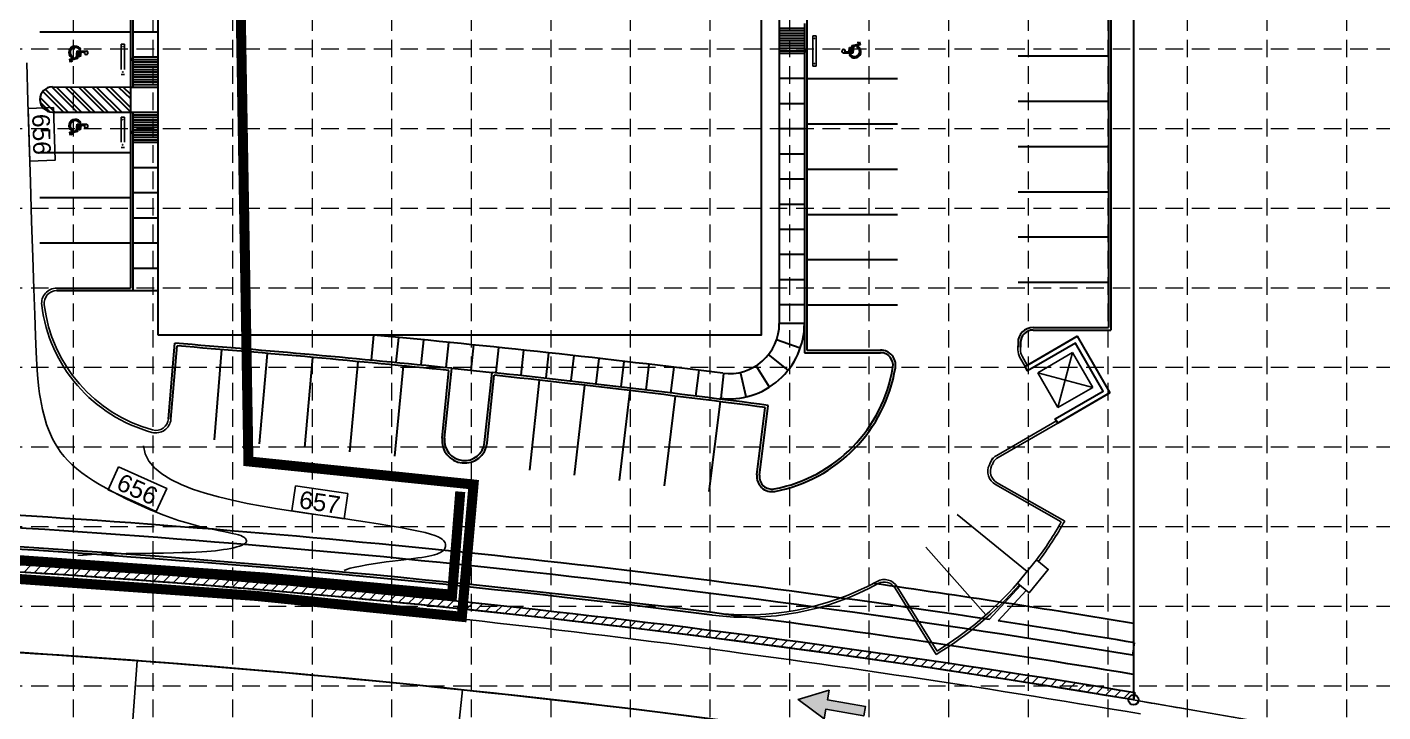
# Model space of a CAD drawing. Header units: feet. Extents: x -1048 to -33, y 2514 to 3149.
# Drawn here: x -438.8 to -169, y 2651.9 to 2788.1 of the extents above; entities that cross this region are included whole.
import ezdxf
from ezdxf.enums import TextEntityAlignment as Align

# ---------------------------------------------------------------- set-up
doc = ezdxf.new("R2010")
doc.units = ezdxf.units.FT
doc.header["$LTSCALE"] = 20
doc.header["$MEASUREMENT"] = 0
for name, pattern in [('DASHED', [0.75, 0.5, -0.25]), ('HIDDEN', [0.375, 0.25, -0.125]), ('HIDDEN2', [0.1875, 0.125, -0.0625]), ('PHANTOM2', [1.25, 0.625, -0.125, 0.125, -0.125, 0.125, -0.125])]:
    doc.linetypes.add(name, pattern=pattern)
for name, color, linetype in [('1 PROPOSED CONTOURS', 36, 'Continuous'), ('ARROWS', 252, 'Continuous'), ('BOUND-ADJ', 3, 'PHANTOM2'), ('BOUNDARY', 4, 'PHANTOM2'), ('E_CONC', 7, 'Continuous'), ('FUT_BLDG', 2, 'HIDDEN2'), ('FUT_CURB', 8, 'HIDDEN'), ('FUT_DUMP', 8, 'HIDDEN'), ('FUT_HC_SYM', 8, 'HIDDEN'), ('FUT_RAMP', 8, 'HIDDEN'), ('FUT_STRIPE', 8, 'HIDDEN'), ('FUT_WALK', 8, 'HIDDEN'), ('FUT_WHEELSTOP', 8, 'HIDDEN'), ('GRID', 254, 'HIDDEN'), ('LIMITS OF DISTURBANCE', 1, 'HIDDEN'), ('P_CONTOUR', 1, 'Continuous'), ('P_CONTOUR_FOOT', 1, 'Continuous'), ('P_DUMPSTER', 2, 'Continuous'), ('P_ESMT_DRAIN', 3, 'HIDDEN'), ('P_INLET_FUT', 2, 'HIDDEN2'), ('P_SCREENWALL', 2, 'Continuous'), ('P_STM_SEW_FUT', 2, 'HIDDEN2'), ('P_WALL_FUT', 7, 'HIDDEN2'), ('SILT FENCE', 200, 'Continuous')]:
    doc.layers.add(name, color=color, linetype=linetype)
doc.styles.get("Standard").update_dxf_attribs({"font": 'ARIAL.TTF'})

# ---------------------------------------------------------------- blocks, each defined once
blk = doc.blocks.new('XREF$0$A$C54593E31')
for p, q in [((6.263034038056503e-07, 0.6666997732169904), (6.00000062630366, 0.6666997732169904)), ((6.263034038056503e-07, -2.267831433755418e-07), (6.263034038056503e-07, 0.6666997732169904)), ((6.00000062630366, -2.267831433755418e-07), (6.00000062630366, 0.6666997732169904)), ((6.263034038056503e-07, -2.267831433755418e-07), (6.00000062630366, -2.267831433755418e-07))]:
    blk.add_line(p, q)
for centre in [(0.5000006263035743, 0.3333497732170727), (5.500000626303489, 0.3333497732170727)]:
    blk.add_circle(centre, 0.04170000000000065)
blk = doc.blocks.new('arrow')
blk.add_lwpolyline([(-67.00679329302966, -25.35842018353742), (-59.3270347441985, -25.41938721699262), (-59.57091179542658, -56.1384215279777), (-51.89114823905948, -56.19938584448118), (-51.64727869913713, -25.48035696739953), (-43.96752265407486, -25.54132400085473), (-55.30425519266737, -2.410587189246144), (-67.00678578172392, -25.35840795725562)], close=True)
at = {"color": 254}
for points in [[(-43.96751955730906, -25.54132267721434), (-67.00679354271597, -25.35841771446121), (-55.30425158724847, -2.410596210431322), (-67.00679354271597, -25.35841771446121)], [(-59.57090883123692, -56.13841801592571), (-51.89115083610795, -56.19938633684342), (-59.32703554756517, -25.41938603537892), (-51.64727755243712, -25.48035435629663)]]:
    blk.add_solid(points, dxfattribs=at)

msp = doc.modelspace()

# ---------------------------------------------------------------- hatches: boundary and pattern name
at = {"layer": 'FUT_STRIPE', "linetype": 'Continuous', "lineweight": 30}
h = msp.add_hatch(dxfattribs=at)
h.set_pattern_fill('ANSI32', color=253, scale=4.999999999999996, angle=270.2533955600621, style=0)
h.set_pattern_definition([(315.2533955600621, (-0.09688255152639158, 0.09680473053731475), (1.319948690633395, 1.331675806679381), []), (315.2533955600621, (-0.09297351285096056, -0.7870701004171679), (1.319948690633395, 1.331675806679381), [])])
h.paths.add_polyline_path([(-418.2723819591619, 2771.177209111134), (-418.2648090855909, 2776.177203376287), (-433.7647913075779, 2776.200679284359), (-433.7647954339581, 2776.20067929061, 0.9999987698902696), (-433.7723661053068, 2771.200685022123, -0.9999985042214001), (-433.7647969859863, 2776.200679292958, 0.999998102176433), (-433.7723680173053, 2771.200685025022, -0.9999978134947314), (-433.7647984547402, 2776.200679295179), (-433.7648002661162, 2776.200679297915, 0.9999979557452449), (-433.7723646148578, 2771.200685019866, -0.9999992851419931), (-433.7647923116396, 2776.200679285884, 1), (-433.7723638355141, 2771.200685018683)])
at = {"layer": 'P_SCREENWALL', "linetype": 'Continuous'}
h = msp.add_hatch(dxfattribs=at)
h.set_pattern_fill('ANSI31', scale=12, style=0)
h.set_pattern_definition([(45, (-64.19382687434313, 66.00978145450608), (-1.060660171779821, 1.060660171779821), [])])
edge = h.paths.add_edge_path()
edge.add_line((-218.389043477494, 2655.751023899366), (-218.6359994452278, 2654.271492639135))
edge.add_arc((-577.5453392182891, 504.0193944367634), 2180.000000000008, 80.52383417054178, 86.85082510771007)
edge.add_line((-457.7852934333057, 2680.727351750655), (-457.7852934333056, 2682.229618780046))
edge.add_arc((-577.5453392182837, 504.0193944367654), 2181.500000000005, 80.52383417054187, 86.85299266213411, ccw=False)

# ---------------------------------------------------------------- linework, layer by layer
at = {"color": 253}
for p, q in [((-282.46027890215, 2780.339085040281), (-282.4602789021503, 2786.338919976473)), ((-282.4602789021503, 2786.338919976473), (-281.7935972434905, 2786.338919976473)), ((-281.7935972434902, 2780.339085040281), (-281.7935972434905, 2786.338919976473)), ((-282.46027890215, 2780.339085040281), (-281.7935972434902, 2780.339085040281))]:
    msp.add_line(p, q, dxfattribs=at)
for centre in [(-282.1269380728202, 2785.838933731791), (-282.12693807282, 2780.839071284964)]:
    msp.add_circle(centre, 0.04169885280653945, dxfattribs=at)
at = {"layer": 'BOUND-ADJ', "color": 253, "linetype": 'Continuous'}
for p, q in [((-418.1851118861035, 2645.207167370076), (-416.9315122346571, 2662.050719182004)), ((-353.2225547030067, 2646.278069802198), (-352.181243206312, 2656.252426482488))]:
    msp.add_line(p, q, dxfattribs=at)
at = {"layer": 'BOUND-ADJ', "color": 253, "linetype": 'Continuous', "lineweight": 30}
for start, end in [(81.87139012160875, 89.81672138501216), (81.74083367338885, 89.81672138501867)]:
    msp.add_arc((-577.5453392182873, 504.019394436762), 2164.000000000008, start, end, dxfattribs=at)
at = {"layer": 'BOUND-ADJ', "color": 7, "linetype": 'Continuous'}
for start, end in [(80.21680870773847, 80.52459539983552), (79.21779933890255, 80.52459539983391)]:
    msp.add_arc((-577.6037136294225, 504.0054933972219), 2180, start, end, dxfattribs=at)
at = {"layer": 'BOUNDARY', "color": 7, "linetype": 'Continuous', "lineweight": 30}
msp.add_line((-218.635999445228, 2983.441492639134), (-218.635999445228, 2654.271492639133), dxfattribs=at)
msp.add_line((-218.635999445228, 2983.441492639134), (-218.635999445228, 2654.271492639133), dxfattribs=at)
msp.add_circle((-218.635999445228, 2654.271492639133), 1, dxfattribs=at)
msp.add_arc((-577.545339218287, 504.019394436762), 2180.000000000008, 80.52383417054182, 89.81672138501371, dxfattribs=at)
msp.add_arc((-577.545339218287, 504.019394436762), 2180.000000000008, 80.52383417054182, 89.81672138501371, dxfattribs=at)
at = {"layer": 'E_CONC', "color": 7, "linetype": 'Continuous'}
for centre, radius, start, end in [((-583.5985927208608, -93.50154364504068), 2774.937629196355, 86.46633764071719, 89.73494846477365), ((-602.5307197765309, 387.3823205577761), 2296.647831766299, 80.34357462487884, 85.2554076065487)]:
    msp.add_arc(centre, radius, start, end, dxfattribs=at)
at = {"layer": 'FUT_BLDG', "color": 253, "linetype": 'Continuous', "lineweight": 30}
msp.add_lwpolyline([(-412.7652763316374, 2726.839002505405), (-412.7652763316374, 2801.839002505405), (-292.7652763316373, 2801.839002505405), (-292.7652763316373, 2726.839002505405)], close=True, dxfattribs=at)
at = {"layer": 'FUT_CURB', "color": 253, "linetype": 'Continuous', "lineweight": 30}
for p, q in [((-418.2653371141097, 2805.177203371482), (-418.2640807703948, 2736.17720338292)), ((-417.7653462181325, 2805.677212475339), (-417.7648090856747, 2776.177212480229)), ((-283.6341783204733, 2801.839002508378), (-283.6341783204733, 2723.839002508376)), ((-223.1341783204747, 2800.846724638597), (-223.134178320477, 2727.846724638598)), ((-223.6341783204752, 2800.346724638597), (-223.6341783204767, 2728.346724638598)), ((-284.1341783204732, 2788.839002508376), (-284.1341783204734, 2723.339002508376)), ((-417.764718046382, 2771.177218354615), (-417.7640716665377, 2735.677212486943)), ((-433.063953981324, 2736.176933908605), (-418.2640807703948, 2736.17720338292)), ((-432.9293302392585, 2735.676936359735), (-417.7640716665377, 2735.677212486943)), ((-238.6341783204772, 2728.346724638598), (-223.6341783204767, 2728.346724638598)), ((-238.6341783204772, 2727.846724638598), (-223.134178320477, 2727.846724638598)), ((-410.6942959482224, 2710.172449596151), (-409.4005037187466, 2725.206276291653)), ((-241.6341783204773, 2725.346724638598), (-241.6341783204774, 2724.427359555348)), ((-241.1341783204773, 2725.346724638598), (-241.1341783204774, 2724.427359555348)), ((-410.1983237001988, 2710.104172242041), (-408.9448675165434, 2724.669295301341)), ((-284.1341783204734, 2723.339002508376), (-268.9924857469582, 2723.339002508376)), ((-283.6341783204733, 2723.839002508376), (-268.9924857469582, 2723.839002508375)), ((-356.2489038618372, 2706.360626366465), (-354.8719003784399, 2719.790187233791)), ((-355.7515116865403, 2706.309626131627), (-354.3235136922378, 2720.236523350211)), ((-347.7786272383239, 2705.45723680486), (-346.2919513290494, 2719.396468268567)), ((-347.2814469780986, 2705.404210501555), (-345.847791420805, 2718.84631750529)), ((-293.5825000130473, 2699.062334824813), (-291.935945626247, 2712.430848483532)), ((-293.0862499050443, 2699.0012133858), (-291.3790728703862, 2712.861927425151))]:
    msp.add_line(p, q, dxfattribs=at)
at = {"layer": 'FUT_CURB', "color": 253, "linetype": 'Continuous'}
for p, q in [((-240.2273392868132, 2720.599156452194), (-241.2478788201091, 2722.366782774995)), ((-239.794326584921, 2720.849156452194), (-240.8148661182169, 2722.616782774995)), ((-245.8512478382015, 2702.918434606411), (-233.9773392868127, 2709.773838904888)), ((-245.6012478382015, 2702.485421904519), (-233.7273392868127, 2709.340826202996)), ((-246.1279219355127, 2697.109827622105), (-233.0131668785815, 2689.668086922493)), ((-245.8811635412275, 2697.544695757118), (-232.3315403492832, 2689.856196663221)), ((-257.9131498918064, 2663.287048435429), (-266.109403515889, 2676.533671217376)), ((-257.7501357743534, 2663.973856423007), (-265.6842129653573, 2676.796754846169))]:
    msp.add_line(p, q, dxfattribs=at)
for centre, radius, start, end in [((-432.9292847195587, 2733.17693636015), 3, 90.00104323467392, 186.9590938673007), ((-432.9292847195587, 2733.17693636015), 2.5, 90.00104323467392, 186.9590938673007), ((-406.1281962335496, 2736.448274918769), 30, 186.9590938672979, 254.8488442099134), ((-406.1281962335496, 2736.448274918769), 29.5, 186.9590938672979, 254.8488442099134), ((-295.6341783204733, 2725.201295699558), 54, 358.6584395546228, 0), ((-295.6341783204733, 2725.201295699558), 54.5, 358.6584395546228, 0), ((-238.6498026087559, 2723.866782774995), 3, 178.6584395546218, 210.0000000000005), ((-238.6498026087559, 2723.866782774995), 2.5, 178.6584395546218, 210.0000000000005), ((-413.1850894210918, 2710.38680415176), 3, 254.8488442099123, 355.0813161077986), ((-413.1850894210918, 2710.38680415176), 2.5, 254.8488442099123, 355.0813161077986), ((-244.6473715698017, 2699.719036432184), 3, 153.4449681391333, 240.428006829319), ((-295.6341783204733, 2725.201295699558), 54, 333.4449681391334, 335.0835659613937), ((-244.6473715698017, 2699.719036432184), 2.5, 153.4449681391333, 240.428006829319), ((-244.3512478382014, 2700.320358395058), 3, 119.9999999999969, 154.118731747162), ((-295.6341783204733, 2725.201295699558), 54.5, 333.4449681391334, 334.1187317471577), ((-244.3512478382014, 2700.320358395058), 2.5, 119.9999999999969, 154.118731747162), ((-295.6341783204733, 2725.201295699558), 72.5, 323.2391600817568, 330.823153268701), ((-295.6341783204733, 2725.201295699558), 72, 323.2556385981991, 330.428006829318), ((-295.6341783204733, 2725.201295699558), 54.5, 262.766771102158, 298.7298944363062), ((-295.6341783204733, 2725.201295699558), 54, 262.766771102158, 298.7298944363062), ((-268.2353562685472, 2675.218253073414), 3, 31.74685574611561, 118.7298944363099), ((-268.2353562685472, 2675.218253073414), 2.5, 31.74685574611561, 118.7298944363099), ((-295.6341783204733, 2725.201295699558), 72.5, 301.35170930674, 318.4960861880818), ((-295.6341783204733, 2725.201295699558), 72, 301.7468557461226, 318.4796076716643)]:
    msp.add_arc(centre, radius, start, end, dxfattribs=at)
at = {"layer": 'FUT_CURB', "color": 253, "linetype": 'Continuous', "lineweight": 30}
for centre, radius, start, end in [((-238.6341783204773, 2725.346724638598), 3, 89.99999999999855, 179.999999999998), ((-238.6341783204773, 2725.346724638598), 2.5, 89.99999999999855, 179.999999999998), ((-582.0269463446986, 504.4054384616807), 2227.5, 84.13276090234739, 85.5552440104738), ((-582.0269463446986, 504.4054384616807), 2227, 84.1456219079578, 85.54248609644871), ((-268.9924857469582, 2720.839002508376), 3, 350.65530552939, 90), ((-268.9924857469582, 2720.839002508376), 2.5, 350.65530552939, 90), ((-295.6341783204733, 2725.223089279679), 29.5, 280.734945330266, 350.6553055293908), ((-295.6341783204733, 2725.223089279679), 30, 280.7349453302663, 350.6553055293908), ((-582.0269463446986, 504.4054384616807), 2227.5, 82.50257414472682, 83.92504589578964), ((-582.0269463446986, 504.4054384616807), 2227, 82.51533162788584, 83.91218489017928), ((-351.7651754199678, 2705.88241843401), 4.5, 173.9121848901737, 353.9121848901737), ((-351.7651754199678, 2705.88241843401), 4, 173.9121848901737, 353.9121848901737), ((-290.6049993650292, 2698.695606190737), 3, 172.9784368190647, 280.734945330267), ((-290.6049993650292, 2698.695606190737), 2.5, 172.9784368190647, 280.734945330267), ((-577.5435180935331, 504.0196002615826), 2184.5, 82.7667711021582, 86.83266296667571), ((-577.5435180935331, 504.0196002615826), 2185, 82.7667711021582, 86.83317333204926)]:
    msp.add_arc(centre, radius, start, end, dxfattribs=at)
at = {"layer": 'FUT_DUMP', "color": 253, "linetype": 'Continuous'}
for p, q in [((-230.7618139558587, 2723.343114982391), (-237.69001718614, 2719.343114982392)), ((-230.7618139558591, 2723.343114982393), (-233.6900171861389, 2712.414911752114)), ((-226.7618139558628, 2716.414911752116), (-230.7618139558587, 2723.343114982391)), ((-233.6900171861389, 2712.414911752114), (-237.69001718614, 2719.343114982392)), ((-237.69001718614, 2719.343114982392), (-226.7618139558628, 2716.414911752116)), ((-226.7618139558628, 2716.414911752116), (-233.6900171861389, 2712.414911752114))]:
    msp.add_line(p, q, dxfattribs=at)
at = {"layer": 'FUT_HC_SYM', "color": 253, "linetype": 'Continuous', "lineweight": 30}
for p, q in [((-274.7395610557485, 2783.176237952678), (-274.6238081272595, 2784.414279127256)), ((-274.6238081272595, 2784.414279127256), (-273.3553749394246, 2784.721881927915)), ((-273.0547234152145, 2784.538597888426), (-274.399184587694, 2784.212564136637)), ((-273.3553749394246, 2784.721881927915), (-273.455906140517, 2785.13647191951)), ((-273.2139383586675, 2785.195155661871), (-273.0547234152145, 2784.538597888426)), ((-430.3332933914438, 2781.728264869444), (-428.9888322189643, 2782.054298621234)), ((-430.1740784479908, 2781.071707095999), (-430.3332933914438, 2781.728264869444)), ((-428.7642086793988, 2781.852583630614), (-430.0326418672337, 2781.544980829955)), ((-430.0045089418701, 2782.064203027915), (-429.6736218772753, 2782.144457550024)), ((-429.6736218772753, 2782.144457550024), (-430.0045089418701, 2782.064203027915)), ((-428.9953737934121, 2782.054878977839), (-428.8750690927358, 2783.341603857086)), ((-428.8750690927358, 2783.341603857086), (-426.9978271134052, 2783.325041683908)), ((-428.6484557509098, 2783.090624805192), (-428.7642086793988, 2781.852583630614)), ((-428.3985823027058, 2783.088425372068), (-428.6484557509098, 2783.090624805192)), ((-428.4794711479802, 2782.223274724729), (-428.3985823027058, 2783.088425372068)), ((-428.2315592209544, 2782.20009574478), (-428.4794711479802, 2782.223274724729)), ((-428.4195088275443, 2783.586600687869), (-428.124073113367, 2783.583994272307)), ((-428.1240828693286, 2783.583987884143), (-428.4195088275443, 2783.586600687869)), ((-428.1487088545019, 2783.086225938945), (-428.2315592209544, 2782.20009574478)), ((-427.3756981186276, 2783.079378825011), (-428.1487088545019, 2783.086225938945)), ((-274.5129477139225, 2782.925258900784), (-276.3901896932531, 2782.941821073962)), ((-276.0123186880307, 2783.187483932859), (-275.2393079521564, 2783.180636818925)), ((-274.968507979114, 2782.680262070001), (-275.2639436932913, 2782.682868485563)), ((-275.2639339373297, 2782.682874873728), (-274.968507979114, 2782.680262070001)), ((-275.2393079521564, 2783.180636818925), (-275.1564575857039, 2784.06676701309)), ((-275.1564575857039, 2784.06676701309), (-274.9085456586781, 2784.043588033142)), ((-274.9085456586781, 2784.043588033142), (-274.9894345039525, 2783.178437385802)), ((-274.9894345039525, 2783.178437385802), (-274.7395610557485, 2783.176237952678)), ((-274.3926430132462, 2784.211983780031), (-274.5129477139225, 2782.925258900784)), ((-273.3835078647882, 2784.202659729955), (-273.714394929383, 2784.122405207846)), ((-273.714394929383, 2784.122405207846), (-273.3835078647882, 2784.202659729955)), ((-430.0326418672337, 2781.544980829955), (-429.9321106661413, 2781.13039083836)), ((-428.9953737934121, 2767.502946053889), (-428.8750690927358, 2768.789670933137)), ((-428.8750690927358, 2768.789670933137), (-426.9978271134052, 2768.773108759959)), ((-428.6484557509098, 2768.538691881242), (-428.7642086793988, 2767.300650706664)), ((-428.3985823027058, 2768.536492448119), (-428.6484557509098, 2768.538691881242)), ((-428.4794711479802, 2767.671341800779), (-428.3985823027058, 2768.536492448119)), ((-428.4195088275443, 2769.03466776392), (-428.124073113367, 2769.032061348357)), ((-428.1240828693286, 2769.032054960193), (-428.4195088275443, 2769.03466776392)), ((-428.1487088545019, 2768.534293014995), (-428.2315592209544, 2767.648162820831)), ((-427.3756981186276, 2768.527445901061), (-428.1487088545019, 2768.534293014995)), ((-430.3332933914438, 2767.176331945494), (-428.9888322189643, 2767.502365697284)), ((-430.1740784479908, 2766.519774172049), (-430.3332933914438, 2767.176331945494)), ((-428.7642086793988, 2767.300650706664), (-430.0326418672337, 2766.993047906006)), ((-430.0326418672337, 2766.993047906006), (-429.9321106661413, 2766.57845791441)), ((-430.0045089418701, 2767.512270103966), (-429.6736218772753, 2767.592524626074)), ((-429.6736218772753, 2767.592524626074), (-430.0045089418701, 2767.512270103966)), ((-428.2315592209544, 2767.648162820831), (-428.4794711479802, 2767.671341800779))]:
    msp.add_line(p, q, dxfattribs=at)
for centre, major_axis, ratio, start_param, end_param in [((-429.2512812056661, 2783.055453352591), (-0.02829183177767438, 1.244638265819888), 0.9999999999985643, 5.12811508112695, 8.752243664189532), ((-429.2512717187295, 2783.05544962815), (-0.02829193487713167, 1.24464280145868), 0.9999999999984728, 5.12812234385448, 8.752250926917068), ((-429.2584068546885, 2783.049747338411), (-0.02263357404108655, 0.9957153911127926), 0.9999999999985189, 5.25894011711372, 8.97200927289823), ((-429.2583998796486, 2783.049744151437), (-0.02263347956986755, 0.9957112350547651), 0.999999999998624, 5.258946587270741, 8.972015743055273), ((-427.0462820419159, 2782.986127383862), (-0.007780177962846251, 0.3422721894977654), 0.9999999999986028, 1.272205826645722, 6.118449585760204), ((-276.3417347647424, 2783.280735374008), (0.007780177962846292, -0.3422721894977654), 0.9999999999986028, 1.272205826645722, 6.118449585760204), ((-274.1367450879288, 2783.21141312972), (0.02829193487713182, -1.24464280145868), 0.9999999999984728, 5.12812234385448, 8.752250926917068), ((-274.1367356009922, 2783.211409405279), (0.02829183177767453, -1.244638265819888), 0.9999999999985643, 5.12811508112695, 8.752243664189532), ((-274.1296169270097, 2783.217118606433), (0.02263347956986767, -0.9957112350547651), 0.999999999998624, 5.258946587270741, 8.972015743055273), ((-274.1296099519698, 2783.217115419459), (0.02263357404108667, -0.9957153911127926), 0.9999999999985189, 5.25894011711372, 8.97200927289823), ((-429.2512812056661, 2768.503520428641), (-0.02829183177767438, 1.244638265819888), 0.9999999999985643, 5.12811508112695, 8.752243664189532), ((-429.2512717187295, 2768.5035167042), (-0.02829193487713167, 1.24464280145868), 0.9999999999984728, 5.12812234385448, 8.752250926917068), ((-429.2584068546885, 2768.497814414461), (-0.02263357404108655, 0.9957153911127926), 0.9999999999985189, 5.25894011711372, 8.97200927289823), ((-429.2583998796486, 2768.497811227488), (-0.02263347956986755, 0.9957112350547651), 0.999999999998624, 5.258946587270741, 8.972015743055273), ((-427.0462820419159, 2768.434194459913), (-0.007780177962846251, 0.3422721894977654), 0.9999999999986028, 1.272205826645722, 6.118449585760204)]:
    msp.add_ellipse(centre, major_axis=major_axis, ratio=ratio, start_param=start_param, end_param=end_param, dxfattribs=at)
at = {"layer": 'FUT_RAMP', "color": 253, "linetype": 'Continuous', "lineweight": 30}
for p, q in [((-284.1341783204733, 2787.839002508376), (-289.1341783204733, 2787.839002508376)), ((-284.1341783204733, 2787.339002508376), (-289.1341783204733, 2787.339002508376)), ((-284.1341783204733, 2786.839002508376), (-289.1341783204733, 2786.839002508376)), ((-284.1341783204733, 2786.339002508376), (-289.1341783204733, 2786.339002508376)), ((-284.1341783204733, 2785.839002508376), (-289.1341783204733, 2785.839002508376)), ((-284.1341783204733, 2785.339002508376), (-289.1341783204733, 2785.339002508376)), ((-284.1341783204733, 2784.839002508376), (-289.1341783204733, 2784.839002508376)), ((-284.1341783204733, 2784.339002508376), (-289.1341783204733, 2784.339002508376)), ((-417.7648090856746, 2782.177212480229), (-412.7651130712383, 2782.177212480229)), ((-417.7648090856746, 2781.677212480229), (-412.7651130712383, 2781.677212480229)), ((-284.1341783204733, 2783.839002508376), (-289.1341783204733, 2783.839002508376)), ((-284.1341783204733, 2783.339002508376), (-289.1341783204733, 2783.339002508376)), ((-284.1341783204733, 2782.839002508376), (-289.1341783204733, 2782.839002508376)), ((-417.7648090856746, 2781.177212480229), (-412.7651130712383, 2781.177212480229)), ((-417.7648090856746, 2780.677212480229), (-412.7651130712383, 2780.677212480229)), ((-417.7648090856746, 2780.177212480229), (-412.7651130712383, 2780.177212480229)), ((-417.7648090856746, 2779.677212480229), (-412.7651130712383, 2779.677212480229)), ((-417.7648090856746, 2779.177212480229), (-412.7651130712383, 2779.177212480229)), ((-417.7648090856746, 2778.677212480229), (-412.7651130712383, 2778.677212480229)), ((-417.7648090856746, 2778.177212480229), (-412.7651130712383, 2778.177212480229)), ((-417.7648090856746, 2777.677212480229), (-412.7651130712383, 2777.677212480229)), ((-417.7648090856746, 2777.177212480229), (-412.7651130712383, 2777.177212480229)), ((-417.7648090856746, 2776.677212480229), (-412.7651130712383, 2776.677212480229)), ((-417.7648090856746, 2776.177212480229), (-412.7651130712383, 2776.177212480229)), ((-417.764718046382, 2771.177218354615), (-412.7652763316374, 2771.177218354615)), ((-417.764718046382, 2770.677218354615), (-412.7652763316374, 2770.677218354615)), ((-417.764718046382, 2770.177218354615), (-412.7652763316374, 2770.177218354615)), ((-417.764718046382, 2769.677218354615), (-412.7652763316374, 2769.677218354615)), ((-417.764718046382, 2769.177218354615), (-412.7652763316374, 2769.177218354615)), ((-417.764718046382, 2768.677218354615), (-412.7652763316374, 2768.677218354615)), ((-417.764718046382, 2768.177218354615), (-412.7652763316374, 2768.177218354615)), ((-417.764718046382, 2767.677218354615), (-412.7652763316374, 2767.677218354615)), ((-417.764718046382, 2767.177218354615), (-412.7652763316374, 2767.177218354615)), ((-417.764718046382, 2766.677218354615), (-412.7652763316374, 2766.677218354615)), ((-417.764718046382, 2766.177218354615), (-412.7652763316374, 2766.177218354615)), ((-417.764718046382, 2765.677218354615), (-412.7652763316374, 2765.677218354615)), ((-417.764718046382, 2765.177218354615), (-412.7652763316374, 2765.177218354615))]:
    msp.add_line(p, q, dxfattribs=at)
at = {"layer": 'FUT_RAMP', "color": 253, "linetype": 'Continuous', "lineweight": 30, "const_width": 0.01848838024782248}
msp.add_lwpolyline([(-283.7215686229763, 2784.005137621347), (-283.7254372961636, 2782.671846581513)], dxfattribs=at)
at = {"layer": 'FUT_RAMP', "color": 253, "linetype": 'Continuous', "lineweight": 30}
msp.add_circle((-283.8994084907619, 2783.339002508374), 0.1759062716848113, dxfattribs=at)
at = {"layer": 'FUT_STRIPE', "color": 253, "linetype": 'Continuous', "lineweight": 30}
for p, q in [((-436.2650093692872, 2787.176875632627), (-418.265009372271, 2787.177203374466)), ((-241.6341783204758, 2782.346724638598), (-223.6341783204761, 2782.346724638598)), ((-433.7647913075761, 2776.200679284359), (-418.2648090855914, 2776.177203376289)), ((-283.6341783204775, 2777.839002508376), (-265.6341783204733, 2777.839002508376)), ((-433.7723641811494, 2771.200685019206), (-418.2723819591656, 2771.177209111132)), ((-241.634178320476, 2773.346724638598), (-223.6341783204763, 2773.346724638598)), ((-283.6341783204775, 2768.839002508376), (-265.6341783204733, 2768.839002508376)), ((-436.2645723801689, 2763.176875636605), (-418.2645723831527, 2763.177203378444)), ((-241.6341783204763, 2764.346724638598), (-223.6341783204765, 2764.346724638598)), ((-283.6341783204775, 2759.839002508376), (-265.6341783204733, 2759.839002508376)), ((-241.6341783204765, 2755.346724638598), (-223.6341783204767, 2755.346724638598)), ((-436.2644085092496, 2754.176875638097), (-418.2644085122334, 2754.177203379936)), ((-283.6341783204775, 2750.839002508376), (-265.6341783204733, 2750.839002508376)), ((-436.2642446383303, 2745.17687563959), (-418.2642446413141, 2745.177203381428)), ((-241.6341783204767, 2746.346724638598), (-223.634178320477, 2746.346724638598)), ((-283.6341783204775, 2741.839002508376), (-265.6341783204733, 2741.839002508376)), ((-241.6341783204769, 2737.346724638598), (-223.6341783204772, 2737.346724638598)), ((-283.6341783204775, 2732.839002508376), (-265.6341783204733, 2732.839002508376)), ((-401.5168900530238, 2706.017829319248), (-400.0460068419552, 2723.957631508219)), ((-392.5516509910174, 2705.227583432783), (-391.0045438115818, 2723.19777703924)), ((-383.5832666919177, 2704.473870580524), (-381.9662516472142, 2722.401091847223)), ((-365.6628194965054, 2702.783832781735), (-363.899779983935, 2720.697282803356)), ((-338.809456602642, 2699.975125965036), (-336.8276029062378, 2717.865689285568)), ((-329.8662121409962, 2698.965978552988), (-327.8114845648685, 2716.84831885251)), ((-320.9271534077761, 2697.920402652328), (-318.7995860592634, 2715.794223093899)), ((-311.9924287864022, 2696.838415619035), (-309.7920569819433, 2714.703419507143)), ((-303.0599268423477, 2695.738229716805), (-300.8595550378889, 2713.603233604914))]:
    msp.add_line(p, q, dxfattribs=at)
at = {"layer": 'FUT_STRIPE', "color": 7, "linetype": 'Continuous', "lineweight": 30}
msp.add_line((-374.6247645034174, 2703.61059858478), (-372.9312803794935, 2721.567589156701), dxfattribs=at)
at = {"layer": 'FUT_STRIPE', "color": 253, "linetype": 'Continuous'}
for p, q in [((-253.7469237706908, 2691.121126887157), (-239.8330072663424, 2679.800532391132)), ((-259.9889626509322, 2684.637536013455), (-248.0353870869696, 2671.179493868174))]:
    msp.add_line(p, q, dxfattribs=at)
at = {"layer": 'FUT_STRIPE', "color": 7, "linetype": 'Continuous', "lineweight": 30}
msp.add_arc((-433.7685777443639, 2773.700682151785), 2.499999999999869, 89.91322122795248, 269.9132212279525, dxfattribs=at)
at = {"layer": 'FUT_WALK', "color": 253, "linetype": 'Continuous', "lineweight": 30}
for p, q in [((-289.1341783204734, 2896.846724638596), (-289.1341783204733, 2729.170042260309)), ((-417.7648090856746, 2787.177212480229), (-412.7651130712383, 2787.177212480229)), ((-284.1341783204733, 2777.839002508376), (-289.1341783204733, 2777.839002508376)), ((-418.2648090855914, 2776.177203376289), (-417.7648090856746, 2776.177212480229)), ((-418.2723819591656, 2771.177209111132), (-417.764718046382, 2771.177218354615)), ((-284.1341783204733, 2772.839002508376), (-289.1341783204733, 2772.839002508376)), ((-284.1341783204733, 2767.839002508376), (-289.1341783204733, 2767.839002508376)), ((-284.1341783204733, 2762.839002508376), (-289.1341783204733, 2762.839002508376)), ((-417.764718046382, 2760.177218354615), (-412.7652763316374, 2760.177218354615)), ((-284.1341783204733, 2757.839002508376), (-289.1341783204733, 2757.839002508376)), ((-417.764718046382, 2755.177218354615), (-412.7652763316374, 2755.177218354615)), ((-284.1341783204733, 2752.839002508376), (-289.1341783204733, 2752.839002508376)), ((-417.764718046382, 2750.177218354615), (-412.7652763316374, 2750.177218354615)), ((-284.1341783204733, 2747.839002508376), (-289.1341783204733, 2747.839002508376)), ((-417.764718046382, 2745.177218354615), (-412.7652763316374, 2745.177218354615)), ((-284.1341783204733, 2742.839002508376), (-289.1341783204733, 2742.839002508376)), ((-417.764718046382, 2740.177218354615), (-412.7652763316374, 2740.177218354615)), ((-284.1341783204733, 2737.839002508376), (-289.1341783204733, 2737.839002508376)), ((-417.7640716665377, 2735.677212486943), (-412.7646299517931, 2735.677212486943)), ((-284.1341783204733, 2732.839002508376), (-289.1341783204733, 2732.839002508376)), ((-284.1341783204734, 2729.170042260309), (-289.1341783204733, 2729.170042260309)), ((-369.8655100897623, 2726.839002505405), (-370.3306344077999, 2721.860683575409)), ((-365.3539097691756, 2721.378799905516), (-364.8765428212724, 2726.367234550275)), ((-360.3761159996687, 2720.908088541452), (-359.8886470836333, 2725.884269210992)), ((-355.4004855673707, 2720.415034993457), (-354.8923133669764, 2725.389144060845)), ((-284.9675116538066, 2724.239975774392), (-289.6897338760289, 2725.883331269698)), ((-350.4344400976065, 2719.829748691892), (-349.9066466511204, 2724.883770785516)), ((-345.4526075957351, 2719.395428256531), (-344.931640344337, 2724.368213504556)), ((-340.480410179154, 2718.868880205023), (-339.9482819907942, 2723.840483527006)), ((-335.5094072141745, 2718.331172550099), (-334.9661207700012, 2723.301568896426)), ((-330.539623747386, 2717.782308001018), (-329.9851817847687, 2722.751472328155)), ((-287.3749190612141, 2719.857694453578), (-291.2946721476338, 2722.961810389155)), ((-354.3235136922378, 2720.236523350211), (-346.2919513290494, 2719.396468268567)), ((-325.5710848192343, 2717.222289323258), (-325.0054901317499, 2722.190196593879)), ((-320.6202813594888, 2716.513664905701), (-320.0091089634437, 2721.615625777034)), ((-315.6554193127869, 2715.92131215255), (-315.0460985968058, 2721.03366157444)), ((-310.6921902927285, 2715.317851959379), (-310.0741500374776, 2720.439322956654)), ((-305.7304650708125, 2714.703270075255), (-305.0996985522528, 2719.833359401497)), ((-291.0889108307615, 2716.510118444623), (-293.7706666606654, 2720.730093049851)), ((-300.6866601575917, 2714.250598566075), (-300.1691662118856, 2719.223746464153)), ((-295.6968212102767, 2714.56920063741), (-296.8426069136756, 2719.436147845043))]:
    msp.add_line(p, q, dxfattribs=at)
at = {"layer": 'FUT_WALK', "color": 253, "linetype": 'Continuous', "lineweight": 30, "const_width": 0.01848838024782248}
for points in [[(-418.1700976337956, 2781.010930359882), (-418.1642095961501, 2782.344214011079)], [(-418.1920589671553, 2766.510946990933), (-418.186170929513, 2767.844230642129)]]:
    msp.add_lwpolyline(points, dxfattribs=at)
at = {"layer": 'FUT_WALK', "color": 253, "linetype": 'Continuous', "lineweight": 30}
for centre in [(-417.9912490585889, 2781.676795357052), (-418.0132103919485, 2767.176811988101)]:
    msp.add_circle(centre, 0.1759062716848113, dxfattribs=at)
for centre, radius, start, end in [((-299.1341783204733, 2729.170042260309), 15, 262.868251645262, 0), ((-299.1341783204733, 2729.170042260309), 10, 262.868251645262, 0), ((-577.5435180935331, 504.0196002615826), 2232.5, 82.86825164526158, 84.66235062961614)]:
    msp.add_arc(centre, radius, start, end, dxfattribs=at)
at = {"layer": 'GRID', "color": 252, "linetype": 'HIDDEN', "lineweight": 0, "ltscale": 0.7}
for p, q in [((-429.6237022389661, 3132.093081766517), (-429.6237022389661, 2577.856484918518)), ((-413.790368905615, 3132.093081766517), (-413.7903689056151, 2577.856484918518)), ((-397.9570355722639, 3132.093081766517), (-397.9570355722639, 2577.856484918518)), ((-382.1237022389128, 3132.093081766517), (-382.1237022389128, 2577.856484918518)), ((-366.2903689055618, 3132.093081766517), (-366.2903689055618, 2577.856484918518)), ((-350.4570355722107, 3132.093081766517), (-350.4570355722107, 2577.856484918518)), ((-334.6237022388596, 3132.093081766517), (-334.6237022388596, 2577.856484918518)), ((-318.7903689055084, 3132.093081766517), (-318.7903689055084, 2577.856484918518)), ((-302.9570355721573, 3132.093081766517), (-302.9570355721573, 2577.856484918518)), ((-287.1237022388062, 3132.093081766517), (-287.1237022388062, 2577.856484918518)), ((-271.2903689054552, 3132.093081766517), (-271.2903689054554, 2577.856484918518)), ((-255.4570355721041, 3132.093081766517), (-255.4570355721042, 2577.856484918518)), ((-239.623702238753, 3132.093081766517), (-239.6237022387531, 2577.856484918518)), ((-223.7903689054019, 3132.093081766517), (-223.7903689054021, 2577.856484918518)), ((-207.9570355720508, 3132.093081766517), (-207.957035572051, 2577.856484918518)), ((-192.1237022386998, 3132.093081766517), (-192.1237022386999, 2577.856484918518)), ((-176.2903689053487, 3132.093081766517), (-176.2903689053488, 2577.856484918518)), ((-1031.290368906307, 2783.759748432793), (-49.62370223853998, 2783.759748432793)), ((-1031.290368906307, 2767.926415099442), (-49.62370223853998, 2767.926415099442)), ((-1031.290368906307, 2752.093081766091), (-49.62370223853998, 2752.093081766091)), ((-1031.290368906307, 2736.25974843274), (-49.62370223853998, 2736.25974843274)), ((-1031.290368906307, 2720.426415099389), (-49.62370223853998, 2720.426415099389)), ((-1031.290368906307, 2704.593081766038), (-49.62370223853998, 2704.593081766038)), ((-1031.290368906307, 2688.759748432687), (-49.62370223853998, 2688.759748432687)), ((-1031.290368906307, 2672.926415099335), (-49.62370223853998, 2672.926415099335)), ((-1031.290368906307, 2657.093081765985), (-49.62370223853998, 2657.093081765985))]:
    msp.add_line(p, q, dxfattribs=at)
at = {"layer": 'LIMITS OF DISTURBANCE', "linetype": 'DASHED', "ltscale": 2, "const_width": 2}
msp.add_lwpolyline([(-399.7674801877588, 2994.053164942468), (-394.7832335947251, 2701.715294315646), (-349.982776164748, 2697.116837578371), (-352.3069407305038, 2670.805158569458), (-393.1884818771737, 2674.955497920297, 0.01751689937466389), (-552.3037364054217, 2682.578149567832), (-767.0739713360272, 2683.086419495658), (-767.9870889575482, 2756.666826806191, -0.3660573990600719), (-759.4575796993631, 2767.013926988568), (-761.2914827528102, 2919.28144744217, -0.4007436565852742), (-739.9531353896373, 2942.175053223595), (-739.419683357221, 2982.19410718075), (-659.7512323150613, 2988.065737157265), (-659.7512323150613, 3001.172242917388), (-405.166176320457, 3004.195736960663), (-404.9878268432963, 2993.944899593816)], format="xyb", close=True, dxfattribs=at)
at = {"layer": 'P_CONTOUR', "color": 36, "linetype": 'Continuous'}
for points in [[(-438.8843667684079, 2780.999109454352), (-438.6570268161246, 2773.290198329417), (-438.4160284762776, 2765.272144534689), (-438.1698550406915, 2757.24194864414), (-437.9269898011891, 2749.496611231742), (-437.6959160495954, 2742.333132871467), (-437.485117077733, 2736.048514137286), (-437.3006842728788, 2730.865773849721), (-437.1391414041201, 2726.71200381548), (-436.9946203359963, 2723.44031408782), (-436.8612529330477, 2720.903814719996), (-436.7331710598143, 2718.955615765266), (-436.6045065808349, 2717.448827276886), (-436.4693913606503, 2716.236559308114), (-436.3219572637996, 2715.171921912203), (-436.1567202344314, 2714.132977375338), (-435.9697325351277, 2713.0975969154), (-435.7574305080776, 2712.068603983195), (-435.5162504954727, 2711.048822029532), (-435.2426288395019, 2710.041074505216), (-434.9330018823554, 2709.048184861056), (-434.5838059662243, 2708.072976547858), (-434.1914774332978, 2707.118273016429), (-433.7521277547352, 2706.186211157536), (-433.2605689175697, 2705.276181621784), (-432.7112880378028, 2704.386888499737), (-432.0987722314377, 2703.517035881962), (-431.4175086144761, 2702.665327859022), (-430.6619843029197, 2701.830468521481), (-429.826686412771, 2701.011161959905), (-428.9061020600324, 2700.206112264859), (-427.896988383177, 2699.414239480767), (-426.8051826105662, 2698.635327467495), (-425.6387919930331, 2697.869376038769), (-424.4059237814114, 2697.116385008314), (-423.114685226533, 2696.376354189857), (-421.7731835792318, 2695.649283397124), (-420.3895260903406, 2694.93517244384), (-418.9718200106919, 2694.234021143731), (-417.527956324585, 2693.546693389853), (-416.0649609501794, 2692.877509392576), (-414.5896435390988, 2692.231653441601), (-413.1088137429691, 2691.614309826629), (-411.6292812134158, 2691.030662837361), (-410.1578556020623, 2690.485896763497), (-408.7013465605343, 2689.985195894737), (-407.2665637404569, 2689.533744520782), (-405.8615058990437, 2689.134944846302), (-404.4989282158646, 2688.785070735836), (-403.1927749760777, 2688.478613968894), (-401.9569904648425, 2688.210066324986), (-400.8055189673165, 2687.97391958362), (-399.7523047686597, 2687.764665524305), (-398.8112921540302, 2687.576795926551), (-397.9964254085863, 2687.404802569867), (-397.3169466696601, 2687.243771277628), (-396.7632894832756, 2687.091164048678), (-396.3211852476308, 2686.945036925726), (-395.9763653609231, 2686.803445951484), (-395.7145612213491, 2686.66444716866), (-395.5215042271071, 2686.526096619966), (-395.3829257763938, 2686.38645034811), (-395.2845572674074, 2686.243564395803), (-395.2158594348372, 2686.095980779555), (-395.1812103593398, 2685.944185411074), (-395.1887174580648, 2685.789150175868), (-395.246488148162, 2685.631846959444), (-395.3626298467804, 2685.473247647311), (-395.5452499710692, 2685.314324124976), (-395.8024559381776, 2685.156048277948), (-396.1423551652553, 2684.999391991734), (-396.5701904664653, 2684.845381186876), (-397.0797462440288, 2684.695257924049), (-397.6619422971813, 2684.550318298963), (-398.3076984251567, 2684.411858407328), (-399.0079344271918, 2684.281174344851), (-399.7535701025214, 2684.159562207245), (-400.5355252503792, 2684.048318090217), (-401.3447196700023, 2683.948738089478), (-402.1798830241831, 2683.861659282362), (-403.0709844299491, 2683.786082672707), (-404.0558028678844, 2683.720550245979), (-405.172117318575, 2683.66360398764), (-406.4577067626052, 2683.613785883154), (-407.9503501805608, 2683.569637917986), (-409.6878265530264, 2683.529702077599), (-411.7079148605866, 2683.492520347457), (-414.0213165823135, 2683.4563647707), (-416.5304231912238, 2683.418427621165), (-419.1105486588191, 2683.375631230364), (-421.637006956602, 2683.324897929811), (-423.9851120560755, 2683.263150051018), (-426.0301779287416, 2683.187309925498), (-427.6475185461028, 2683.094299884763), (-428.7124478796615, 2682.981042260326)], [(-415.640215915351, 2704.804483502361), (-415.3423470442718, 2703.225865891462), (-414.6169599815893, 2701.774799242462), (-413.5017004054331, 2700.444766287663), (-412.0342139939318, 2699.22924975937), (-410.2521464252137, 2698.121732389885), (-408.1931433774081, 2697.115696911513), (-405.8948505286436, 2696.204626056555), (-403.3949135570484, 2695.382002557313), (-400.7296114094316, 2694.64081263228), (-397.9297561073219, 2693.972056444692), (-395.0247929409262, 2693.366237643971), (-392.0441672004537, 2692.81385987954), (-389.0173241761119, 2692.305426800823), (-385.9737091581088, 2691.831442057242), (-382.9427674366531, 2691.38240929822), (-379.9539443019531, 2690.948832173181), (-377.0364365400516, 2690.523107373897), (-374.2184469203413, 2690.105203761534), (-371.527929708048, 2689.696983239607), (-368.9928391683994, 2689.300307711635), (-366.6411295666236, 2688.917039081131), (-364.5007551679465, 2688.549039251613), (-362.5996702375961, 2688.198170126596), (-360.9658290407993, 2687.866293609596), (-359.6172465355445, 2687.554526817886), (-358.5321804508654, 2687.261007723767), (-357.6789492085574, 2686.983129513298), (-357.0258712304145, 2686.718285372537), (-356.5412649382321, 2686.463868487542), (-356.1934487538052, 2686.217272044371), (-355.9507410989291, 2685.975889229085), (-355.7814603953981, 2685.73711322774), (-355.6593295662634, 2685.499019952291), (-355.5796895396012, 2685.262416218282), (-355.5432857447441, 2685.028791567154), (-355.5508636110241, 2684.799635540346), (-355.6031685677737, 2684.576437679299), (-355.7009460443252, 2684.360687525452), (-355.8449414700109, 2684.153874620246), (-356.0359002741631, 2683.957488505121), (-356.2749406284998, 2683.772646359441), (-356.5646716742809, 2683.598975914268), (-356.9080752951519, 2683.435732538587), (-357.3081333747592, 2683.282171601384), (-357.7678277967467, 2683.137548471644), (-358.2901404447613, 2683.001118518353), (-358.8780532024472, 2682.872137110497), (-359.5345479534514, 2682.74985961706), (-360.2620785273958, 2682.633137929404), (-361.0609865378125, 2682.519210028394), (-361.9310855442096, 2682.404910417267), (-362.8721891060969, 2682.287073599263), (-363.8841107829822, 2682.162534077621), (-364.9666641343753, 2682.028126355581), (-366.1196627197838, 2681.880684936382), (-367.3429200987181, 2681.717044323261), (-368.6286710219466, 2681.535156167778), (-369.9388350052833, 2681.337440714766), (-371.2277527558018, 2681.127435357374), (-372.4497649805782, 2680.908677488755), (-373.5592123866851, 2680.684704502059), (-374.5104356811977, 2680.459053790438), (-375.2577755711906, 2680.235262747042), (-375.7555727637374, 2680.016868765023)]]:
    msp.add_lwpolyline(points, dxfattribs=at)
at = {"layer": 'P_CONTOUR', "color": 35}
for points in [[(-438.8843667684087, 2780.999109454352), (-438.6570268161254, 2773.290198329417), (-438.4160284762779, 2765.272144534688), (-438.1698550406918, 2757.241948644139), (-437.9269898011898, 2749.496611231741), (-437.6959160495958, 2742.333132871466), (-437.4851170777333, 2736.048514137286), (-437.3006842728792, 2730.86577384972), (-437.1391414041204, 2726.712003815479), (-436.9946203359968, 2723.440314087819), (-436.861252933048, 2720.903814719995), (-436.7331710598146, 2718.955615765266), (-436.6045065808357, 2717.448827276885), (-436.4693913606507, 2716.236559308112), (-436.3219572638, 2715.171921912201), (-436.1567202344318, 2714.132977375337), (-435.9697325351281, 2713.097596915399), (-435.757430508078, 2712.068603983194), (-435.5162504954728, 2711.048822029531), (-435.2426288395022, 2710.041074505215), (-434.9330018823557, 2709.048184861055), (-434.5838059662246, 2708.072976547856), (-434.1914774332986, 2707.118273016427), (-433.7521277547357, 2706.186211157535), (-433.2605689175703, 2705.276181621783), (-432.7112880378036, 2704.386888499736), (-432.0987722314385, 2703.517035881961), (-431.4175086144769, 2702.665327859021), (-430.6619843029202, 2701.83046852148), (-429.8266864127718, 2701.011161959904), (-428.9061020600329, 2700.206112264858), (-427.8969883831774, 2699.414239480765), (-426.8051826105666, 2698.635327467493), (-425.6387919930335, 2697.869376038767), (-424.4059237814117, 2697.116385008314), (-423.1146852265338, 2696.376354189857), (-421.773183579232, 2695.649283397123), (-420.389526090341, 2694.935172443839), (-418.9718200106927, 2694.23402114373), (-417.5279563245854, 2693.546693389852), (-416.0649609501797, 2692.877509392575), (-414.5896435390996, 2692.2316534416), (-413.1088137429697, 2691.614309826628), (-411.6292812134161, 2691.03066283736), (-410.1578556020627, 2690.485896763495), (-408.7013465605351, 2689.985195894736), (-407.2665637404575, 2689.533744520781), (-405.8615058990445, 2689.1349448463), (-404.4989282158649, 2688.785070735835), (-403.192774976078, 2688.478613968894), (-401.9569904648429, 2688.210066324986), (-400.8055189673173, 2687.973919583619), (-399.7523047686605, 2687.764665524304), (-398.8112921540305, 2687.576795926549), (-397.9964254085867, 2687.404802569866), (-397.3169466696604, 2687.243771277627), (-396.7632894832764, 2687.091164048677), (-396.3211852476311, 2686.945036925725), (-395.9763653609234, 2686.803445951483), (-395.7145612213494, 2686.664447168659), (-395.5215042271079, 2686.526096619964), (-395.3829257763946, 2686.386450348109), (-395.2845572674078, 2686.243564395802), (-395.2158594348375, 2686.095980779554), (-395.1812103593402, 2685.944185411074), (-395.1887174580656, 2685.789150175867), (-395.2464881481628, 2685.631846959443), (-395.3626298467811, 2685.47324764731), (-395.54524997107, 2685.314324124975), (-395.8024559381779, 2685.156048277947), (-396.1423551652556, 2684.999391991733), (-396.5701904664656, 2684.845381186874), (-397.0797462440296, 2684.695257924047), (-397.6619422971817, 2684.550318298962), (-398.3076984251575, 2684.411858407326), (-399.0079344271926, 2684.281174344851), (-399.7535701025217, 2684.159562207245), (-400.53552525038, 2684.048318090217), (-401.3447196700031, 2683.948738089478), (-402.1798830241837, 2683.861659282361), (-403.0709844299495, 2683.786082672706), (-404.0558028678852, 2683.720550245978), (-405.1721173185756, 2683.663603987639), (-406.457706762606, 2683.613785883153), (-407.9503501805611, 2683.569637917985), (-409.6878265530268, 2683.529702077598), (-411.7079148605872, 2683.492520347456), (-414.0213165823143, 2683.4563647707), (-416.5304231912241, 2683.418427621164), (-419.1105486588194, 2683.375631230363), (-421.6370069566028, 2683.32489792981), (-423.9851120560761, 2683.263150051018), (-426.030177928742, 2683.187309925497), (-427.6475185461031, 2683.094299884762), (-428.7124478796622, 2682.981042260325)], [(-415.6402159153513, 2704.80448350236), (-415.3423470442722, 2703.225865891461), (-414.6169599815898, 2701.77479924246), (-413.5017004054339, 2700.444766287662), (-412.0342139939321, 2699.229249759369), (-410.2521464252141, 2698.121732389885), (-408.1931433774089, 2697.115696911512), (-405.8948505286444, 2696.204626056553), (-403.3949135570488, 2695.382002557312), (-400.7296114094324, 2694.64081263228), (-397.9297561073222, 2693.972056444691), (-395.024792940927, 2693.36623764397), (-392.044167200454, 2692.813859879539), (-389.0173241761127, 2692.305426800822), (-385.9737091581096, 2691.831442057241), (-382.9427674366539, 2691.382409298219), (-379.9539443019535, 2690.94883217318), (-377.0364365400524, 2690.523107373896), (-374.2184469203416, 2690.105203761532), (-371.5279297080483, 2689.696983239606), (-368.9928391684002, 2689.300307711634), (-366.6411295666244, 2688.91703908113), (-364.5007551679469, 2688.549039251612), (-362.5996702375965, 2688.198170126595), (-360.9658290407997, 2687.866293609596), (-359.6172465355453, 2687.554526817885), (-358.5321804508658, 2687.261007723765), (-357.6789492085577, 2686.983129513297), (-357.0258712304149, 2686.718285372536), (-356.5412649382329, 2686.463868487541), (-356.1934487538056, 2686.217272044371), (-355.9507410989295, 2685.975889229084), (-355.7814603953984, 2685.737113227739), (-355.6593295662638, 2685.49901995229), (-355.579689539602, 2685.262416218281), (-355.5432857447445, 2685.028791567153), (-355.5508636110244, 2684.799635540345), (-355.603168567774, 2684.576437679298), (-355.700946044326, 2684.36068752545), (-355.8449414700112, 2684.153874620245), (-356.0359002741634, 2683.957488505119), (-356.2749406285006, 2683.772646359439), (-356.5646716742813, 2683.598975914267), (-356.9080752951527, 2683.435732538586), (-357.3081333747596, 2683.282171601383), (-357.767827796747, 2683.137548471643), (-358.2901404447616, 2683.001118518352), (-358.878053202448, 2682.872137110495), (-359.5345479534521, 2682.749859617059), (-360.2620785273966, 2682.633137929403), (-361.0609865378128, 2682.519210028392), (-361.9310855442104, 2682.404910417266), (-362.8721891060973, 2682.287073599262), (-363.8841107829826, 2682.16253407762), (-364.9666641343756, 2682.02812635558), (-366.1196627197846, 2681.88068493638), (-367.3429200987184, 2681.71704432326), (-368.628671021947, 2681.535156167778), (-369.9388350052836, 2681.337440714765), (-371.2277527558026, 2681.127435357374), (-372.4497649805785, 2680.908677488754), (-373.5592123866854, 2680.684704502058), (-374.5104356811985, 2680.459053790437), (-375.2577755711909, 2680.23526274704), (-375.7555727637377, 2680.016868765022)]]:
    msp.add_lwpolyline(points, dxfattribs=at)
at = {"layer": 'P_CONTOUR_FOOT', "color": 36, "linetype": 'Continuous'}
for points in [[(-433.5608084820549, 2772.088057045824), (-433.2402869754421, 2761.596034972644), (-438.2983098543586, 2761.441517084073), (-438.6188313600826, 2771.933539156978)], [(-420.6016351619903, 2700.664690867539), (-411.0371243847742, 2696.339717478853), (-413.1221194612726, 2691.728831799018), (-422.6866302378505, 2696.053805188381)], [(-385.4002984287665, 2696.868506050825), (-375.016788646039, 2695.329679935786), (-375.7586301764939, 2690.323968960787), (-386.1421399587932, 2691.862795076652)]]:
    msp.add_lwpolyline(points, close=True, dxfattribs=at)
at = {"layer": 'P_DUMPSTER', "color": 253, "linetype": 'Continuous', "lineweight": 30}
msp.add_lwpolyline([(-223.3350344413988, 2715.340826202996), (-233.7273392868127, 2709.340826202996), (-234.2273392868132, 2710.20685160678), (-224.7010598451833, 2715.706851606781), (-230.2010598451847, 2725.23313104841), (-239.7273392868132, 2719.733131048409), (-240.2273392868132, 2720.599156452194), (-229.8350344414002, 2726.599156452194)], close=True, dxfattribs=at)
at = {"layer": 'P_ESMT_DRAIN', "color": 253, "linetype": 'Continuous', "lineweight": 30}
for radius, start, end in [(2195, 80.58923053669203, 81.95768457460639), (2185, 80.54576638251311, 82.7667711021582)]:
    msp.add_arc((-577.5435180935331, 504.0196002615826), radius, start, end, dxfattribs=at)
at = {"layer": 'P_INLET_FUT', "color": 5, "linetype": 'Continuous'}
msp.add_lwpolyline([(-241.7263499781424, 2677.473462693923), (-237.9396645545427, 2682.127602088342), (-235.6106532038301, 2680.232679614874), (-239.3973386274297, 2675.578540220454)], close=True, dxfattribs=at)
at = {"layer": 'P_STM_SEW_FUT', "color": 5, "linetype": 'Continuous'}
for p, q in [((-241.1447701362028, 2677.000279636111), (-247.3804434360379, 2670.253407271507)), ((-239.9789184693692, 2676.051723278265), (-245.5907157245223, 2669.97987217318)), ((-218.8408553348674, 2663.17660294338), (-218.4311435555885, 2665.642801690018))]:
    msp.add_line(p, q, dxfattribs=at)
at = {"layer": 'P_STM_SEW_FUT', "color": 5, "linetype": 'Continuous', "lineweight": 30}
for radius, start, end in [(2191.25, 81.33404726682436, 86.86705701213218), (2188.75, 80.56754876091561, 86.8634749738548), (2191.25, 80.56754876091561, 81.28670689534255)]:
    msp.add_arc((-577.5435180935331, 504.0196002615826), radius, start, end, dxfattribs=at)
at = {"layer": 'P_WALL_FUT', "color": 7, "linetype": 'Continuous', "lineweight": 30}
msp.add_lwpolyline([(-218.389043477494, 2655.751023899366), (-218.6359994452278, 2654.271492639135, 0.02761372133956357), (-457.7852934333057, 2680.727351750655), (-457.7852934333056, 2682.229618780046, -0.02762318629408261)], format="xyb", close=True, dxfattribs=at)
at = {"layer": 'SILT FENCE', "linetype": 'Continuous', "const_width": 2}
msp.add_lwpolyline([(-737.5153122327118, 2938.955524986125), (-739.8184010068039, 2938.896495679255, 0.3860164272860582), (-758.0172173205156, 2921.515649193391), (-756.1907018584884, 2764.398714004657), (-758.0987582146281, 2764.080834370053, 0.3935932490964861), (-765.4563294070522, 2754.517493945867), (-764.6925345385484, 2687.487585896806), (-744.4803985976905, 2687.244164823107), (-574.6471132171646, 2686.810932303867), (-523.0797409270276, 2686.112472968261), (-461.3481354136306, 2683.548113761859), (-391.5403696717085, 2678.615455075847), (-354.2544655060929, 2675.198546983919), (-352.622430511075, 2695.694930246277)], format="xyb", dxfattribs=at)

# ---------------------------------------------------------------- block references
at = {"layer": 'ARROWS', "color": 3, "linetype": 'Continuous', "xscale": 0.249999999999089, "yscale": 0.250000000000913, "zscale": 0.25, "rotation": 80.4437536995537}
msp.add_blockref('arrow', (-283.7035097895971, 2668.108354029241), dxfattribs=at)
at = {"layer": 'FUT_WHEELSTOP', "color": 253, "linetype": 'Continuous', "lineweight": 30, "xscale": -0.9999724893654389, "yscale": 0.9999724893650637, "zscale": 0.9999724893653951, "rotation": 89.9132212279456}
for p in [(-419.4258336232503, 2784.678889680248), (-419.4477949566129, 2770.178906311301)]:
    msp.add_blockref('XREF$0$A$C54593E31', p, dxfattribs=at)

# ---------------------------------------------------------------- texts
at = {"layer": '1 PROPOSED CONTOURS', "color": 36, "linetype": 'Continuous'}
for s, rotation, p in [('656', 271.74978852184, (-435.9464144272665, 2766.763608186306)), ('656', 335.6680064530489, (-416.8682289567114, 2696.181104190576)), ('657', 351.5701780841811, (-380.5812828868163, 2693.579439224216))]:
    msp.add_text(s, height=3.499999999999999, rotation=rotation, dxfattribs=at).set_placement(p, align=Align.MIDDLE)

doc.saveas('drawing.dxf')
